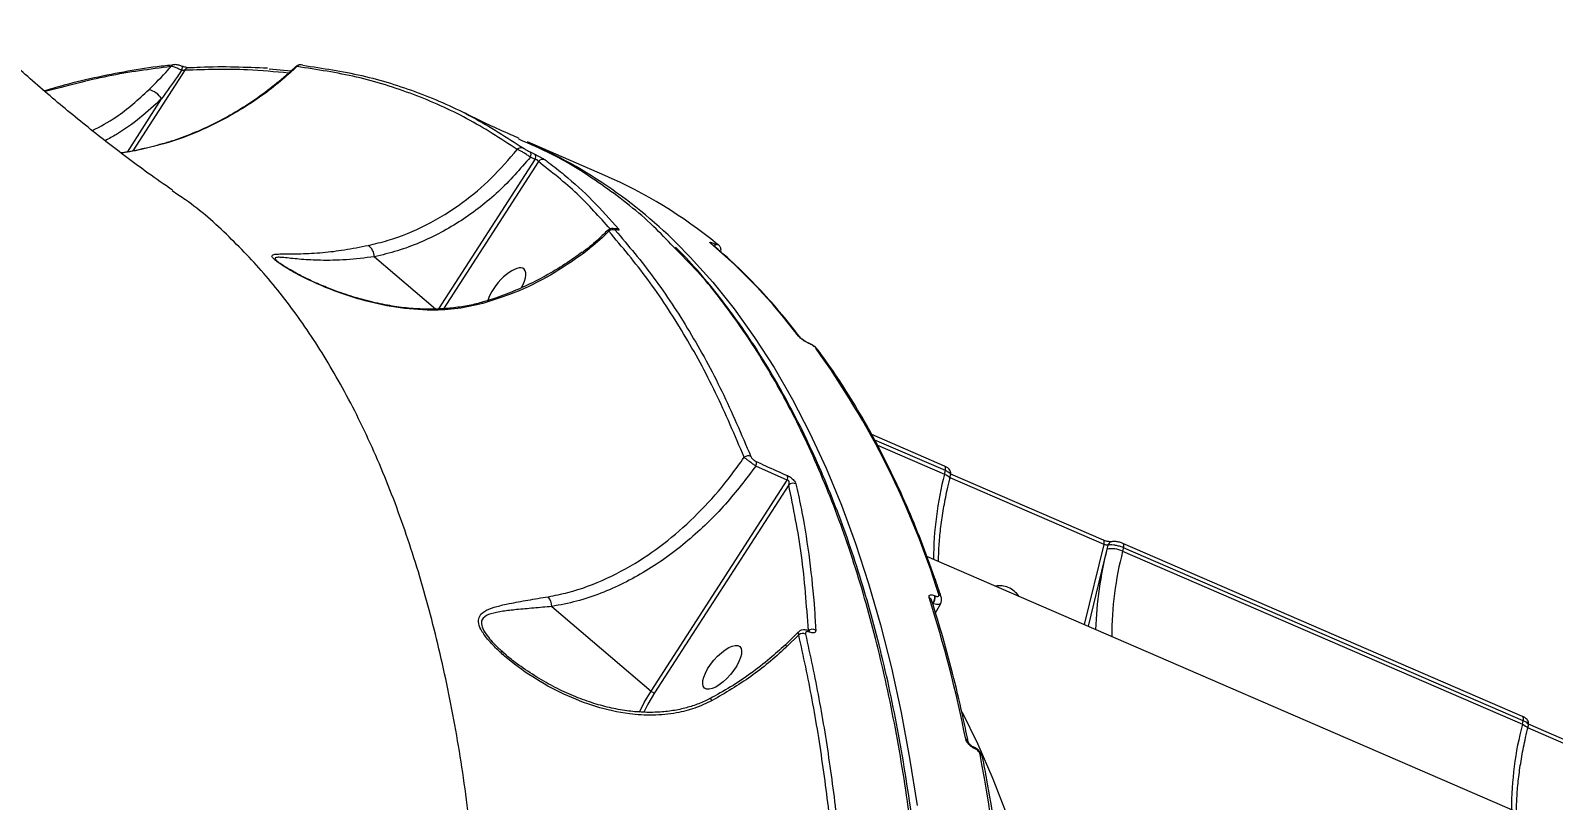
# Model space of a CAD drawing. Header units: millimetres. Extents: x -8092 to 6423, y -6886 to 5604.
# Drawn here: x 415.7 to 676.7, y -2188.3 to -2056.3 of the extents above; entities that cross this region are included whole.
import ezdxf

# ---------------------------------------------------------------- set-up
doc = ezdxf.new("R2010")
doc.units = ezdxf.units.MM
for name, color, linetype in [('DIKOM_ОБЪЕКТ', 7, 'Continuous'), ('DIKOM_РАЗМЕР_ЗОНА', 7, 'Continuous'), ('DIKOM_РАЗМЕР_ОБЪЕКТА', 7, 'Continuous')]:
    doc.layers.add(name, color=color, linetype=linetype)
doc.styles.add('style1', font='arial.ttf', dxfattribs={"width": 0.8})
doc.dimstyles.new('1-50', dxfattribs={"dimtxt": 300, "dimasz": 200, "dimexe": 100, "dimexo": 0, "dimgap": 100, "dimtad": 1, "dimtxsty": 'style1', "dimcen": 200, "dimclrd": 7, "dimclre": 7, "dimclrt": 7, "dimadec": 1, "dimazin": 2, "dimtfac": 1, "dimtmove": 0, "dimatfit": 2, "dimfxl": 0, "dimlwd": 25, "dimlwe": 18, "dimarcsym": 0})

# ---------------------------------------------------------------- blocks, each defined once
blk = doc.blocks.new('*D9')
at = {"layer": 'Defpoints', "color": 0, "transparency": 16777216}
for p in [(-8092.06, -86.27), (4664.84, -1471.84), (4664.84, -6785.92)]:
    blk.add_point(p, dxfattribs=at)
at = {"layer": 'DIKOM_РАЗМЕР_ЗОНА', "color": 7, "lineweight": 18, "transparency": 16777216}
for p, q in [((-8092.06, -86.27), (-8092.06, -6885.92)), ((4664.84, -1471.84), (4664.84, -6885.92))]:
    blk.add_line(p, q, dxfattribs=at)
at = {"layer": 'DIKOM_РАЗМЕР_ЗОНА', "color": 7, "lineweight": 25, "transparency": 16777216}
blk.add_line((-7892.06, -6785.92), (4464.84, -6785.92), dxfattribs=at)
at = {"layer": 'DIKOM_РАЗМЕР_ЗОНА', "color": 7, "transparency": 16777216}
for points in [[(-7892.06, -6752.58), (-7892.06, -6819.25), (-8092.06, -6785.92)], [(4464.84, -6752.58), (4464.84, -6819.25), (4664.84, -6785.92)]]:
    blk.add_solid(points, dxfattribs=at)
at = {"layer": 'DIKOM_РАЗМЕР_ЗОНА', "color": 7, "transparency": 16777216, "insert": (-2159.84, -6532.75), "char_height": 300, "attachment_point": 5, "style": 'style1'}
blk.add_mtext('12760', dxfattribs=at)
blk = doc.blocks.new('*D10')
at = {"layer": 'Defpoints', "color": 0, "transparency": 16777216}
for p in [(-65.22, 5603.5), (2870.75, -5504.88), (6323.39, -5504.88)]:
    blk.add_point(p, dxfattribs=at)
at = {"layer": 'DIKOM_РАЗМЕР_ЗОНА', "color": 7, "lineweight": 18, "transparency": 16777216}
for p, q in [((-65.22, 5603.5), (6423.39, 5603.5)), ((2870.75, -5504.88), (6423.39, -5504.88))]:
    blk.add_line(p, q, dxfattribs=at)
at = {"layer": 'DIKOM_РАЗМЕР_ЗОНА', "color": 7, "lineweight": 25, "transparency": 16777216}
blk.add_line((6323.39, 5403.5), (6323.39, -5304.88), dxfattribs=at)
at = {"layer": 'DIKOM_РАЗМЕР_ЗОНА', "color": 7, "transparency": 16777216}
for points in [[(6290.06, 5403.5), (6356.72, 5403.5), (6323.39, 5603.5)], [(6290.06, -5304.88), (6356.72, -5304.88), (6323.39, -5504.88)]]:
    blk.add_solid(points, dxfattribs=at)
at = {"layer": 'DIKOM_РАЗМЕР_ЗОНА', "color": 7, "transparency": 16777216, "insert": (6070.22, 308.83), "char_height": 300, "attachment_point": 5, "rotation": 90, "style": 'style1'}
blk.add_mtext('11100', dxfattribs=at)
blk = doc.blocks.new('*D11')
at = {"layer": 'Defpoints', "color": 0, "transparency": 16777216}
for p in [(-6092.06, -310.77), (2568.27, -2361.54), (2568.27, -4925.78)]:
    blk.add_point(p, dxfattribs=at)
at = {"layer": 'DIKOM_РАЗМЕР_ОБЪЕКТА', "color": 7, "lineweight": 18, "transparency": 16777216}
for p, q in [((-6092.06, -310.77), (-6092.06, -5025.78)), ((2568.27, -2361.54), (2568.27, -5025.78))]:
    blk.add_line(p, q, dxfattribs=at)
at = {"layer": 'DIKOM_РАЗМЕР_ОБЪЕКТА', "color": 7, "lineweight": 25, "transparency": 16777216}
blk.add_line((-5892.06, -4925.78), (2368.27, -4925.78), dxfattribs=at)
at = {"layer": 'DIKOM_РАЗМЕР_ОБЪЕКТА', "color": 7, "transparency": 16777216}
for points in [[(-5892.06, -4892.44), (-5892.06, -4959.11), (-6092.06, -4925.78)], [(2368.27, -4892.44), (2368.27, -4959.11), (2568.27, -4925.78)]]:
    blk.add_solid(points, dxfattribs=at)
at = {"layer": 'DIKOM_РАЗМЕР_ОБЪЕКТА', "color": 7, "transparency": 16777216, "insert": (-2605.9, -4672.61), "char_height": 300, "attachment_point": 5, "style": 'style1'}
blk.add_mtext('8660', dxfattribs=at)
blk = doc.blocks.new('*D12')
at = {"layer": 'Defpoints', "color": 0, "transparency": 16777216}
for p in [(529.59, 4103.5), (2292.6, -3779.74), (5226.02, -3779.74)]:
    blk.add_point(p, dxfattribs=at)
at = {"layer": 'DIKOM_РАЗМЕР_ОБЪЕКТА', "color": 7, "lineweight": 18, "transparency": 16777216}
for p, q in [((529.59, 4103.5), (5326.02, 4103.5)), ((2292.6, -3779.74), (5326.02, -3779.74))]:
    blk.add_line(p, q, dxfattribs=at)
at = {"layer": 'DIKOM_РАЗМЕР_ОБЪЕКТА', "color": 7, "lineweight": 25, "transparency": 16777216}
blk.add_line((5226.02, 3903.5), (5226.02, -3579.74), dxfattribs=at)
at = {"layer": 'DIKOM_РАЗМЕР_ОБЪЕКТА', "color": 7, "transparency": 16777216}
for points in [[(5192.69, 3903.5), (5259.35, 3903.5), (5226.02, 4103.5)], [(5192.69, -3579.74), (5259.35, -3579.74), (5226.02, -3779.74)]]:
    blk.add_solid(points, dxfattribs=at)
at = {"layer": 'DIKOM_РАЗМЕР_ОБЪЕКТА', "color": 7, "transparency": 16777216, "insert": (4972.85, 245.42), "char_height": 300, "attachment_point": 5, "rotation": 90, "style": 'style1'}
blk.add_mtext('7880', dxfattribs=at)

msp = doc.modelspace()

# ---------------------------------------------------------------- linework, layer by layer
at = {"layer": 'DIKOM_ОБЪЕКТ', "color": 7, "linetype": 'Continuous', "lineweight": 15}
for p, q in [((442.144, -2063.104), (433.218, -2076.95)), ((456.619, -2062.856), (460.406, -2063.192)), ((432.303, -2077.138), (438.181, -2068.019)), ((514.116, -2081.144), (500.862, -2075.404)), ((501.336, -2077.112), (502.143, -2077.504)), ((485.671, -2104.013), (502.179, -2078.41)), ((502.739, -2078.771), (486.478, -2103.993)), ((502.179, -2078.41), (501.37, -2078.016)), ((440.029, -2083.856), (439.958, -2083.81)), ((532.912, -2092.842), (532.939, -2092.854)), ((474.65, -2095.086), (485.118, -2104.027)), ((549.096, -2109.903), (549.011, -2109.866)), ((549.182, -2109.973), (549.097, -2109.936)), ((572.369, -2130.994), (559.874, -2125.583)), ((572.489, -2131.741), (560.394, -2126.503)), ((560.836, -2127.364), (572.341, -2132.347)), ((545.383, -2133.387), (540.015, -2130.965)), ((572.341, -2132.347), (572.489, -2131.741)), ((573.248, -2133.164), (573.401, -2132.538)), ((599.569, -2143.664), (573.41, -2132.336)), ((522.059, -2169.564), (545.383, -2133.387)), ((545.651, -2134.202), (522.655, -2169.87)), ((599.689, -2144.412), (573.293, -2132.98)), ((596.319, -2158.155), (599.689, -2144.412)), ((600.191, -2145.197), (596.946, -2158.427)), ((600.348, -2144.555), (600.191, -2145.197)), ((603.026, -2144.966), (602.877, -2145.572)), ((602.877, -2145.572), (671.377, -2175.238)), ((671.406, -2173.884), (602.905, -2144.219)), ((671.526, -2174.632), (603.026, -2144.966)), ((838.207, -2262.912), (569.314, -2146.46)), ((570.682, -2153.191), (570.727, -2153.21)), ((505.06, -2155.043), (522.059, -2169.564)), ((570.36, -2154.541), (570.314, -2154.521)), ((570.794, -2156.121), (571.744, -2154.526)), ((547.285, -2159.433), (545.044, -2161.689)), ((547.374, -2159.876), (545.318, -2161.923)), ((496.459, -2162.65), (497.297, -2163.372)), ((671.377, -2175.238), (671.526, -2174.632)), ((672.284, -2176.055), (672.438, -2175.429)), ((698.726, -2187.302), (672.329, -2175.871)), ((698.605, -2186.555), (672.447, -2175.226)), ((577.352, -2179.151), (577.286, -2179.122)), ((577.505, -2179.385), (577.439, -2179.357))]:
    msp.add_line(p, q, dxfattribs=at)
at = {"layer": 'DIKOM_ОБЪЕКТ', "color": 7, "linetype": 'Continuous', "lineweight": 15, "flags": 128}
for points in [[(516.157, -2090.448), (516.035, -2090.374), (516.006, -2090.362)], [(532.43, -2092.892), (532.387, -2092.858), (532.234, -2092.771)], [(533.588, -2093.019), (533.547, -2092.988), (533.401, -2092.906)], [(527.922, -2094.274), (528.782, -2095.166), (532.624, -2099.441), (536.299, -2104.021), (539.804, -2108.9), (543.135, -2114.077), (546.29, -2119.545), (549.266, -2125.3), (552.061, -2131.339), (554.672, -2137.655), (557.097, -2144.242), (559.334, -2151.097), (561.382, -2158.213), (563.238, -2165.583), (564.9, -2173.202), (566.368, -2181.063), (567.641, -2189.16)], [(493.244, -2103.096), (493.119, -2102.989), (493.012, -2102.962), (493.003, -2102.964)], [(572.341, -2132.347), (572.643, -2132.493), (572.894, -2132.647), (573.083, -2132.802), (573.205, -2132.952), (573.253, -2133.093), (573.248, -2133.163)], [(572.489, -2131.741), (572.523, -2131.57), (572.536, -2131.411), (572.529, -2131.27), (572.501, -2131.153), (572.454, -2131.063), (572.39, -2131.004), (572.369, -2130.994)], [(599.689, -2144.412), (599.722, -2144.24), (599.736, -2144.08), (599.728, -2143.939), (599.7, -2143.822), (599.653, -2143.732), (599.587, -2143.674), (599.569, -2143.664)], [(603.026, -2144.966), (603.059, -2144.794), (603.072, -2144.635), (603.065, -2144.495), (603.037, -2144.377), (602.99, -2144.288), (602.926, -2144.229), (602.9, -2144.217)], [(520.052, -2173.164), (520.883, -2171.531), (522.059, -2169.564)], [(522.655, -2169.87), (521.515, -2171.778), (520.801, -2173.167)], [(532.525, -2171.182), (532.351, -2170.98), (532.216, -2170.866), (532.127, -2170.849), (532.124, -2170.851)], [(575.35, -2173.162), (578.052, -2178.671), (580.634, -2184.58), (583.029, -2190.765), (585.237, -2197.221), (587.254, -2203.941), (589.08, -2210.918), (590.712, -2218.147), (592.148, -2225.621), (593.389, -2233.332), (594.431, -2241.274), (595.275, -2249.44), (595.92, -2257.82), (596.364, -2266.409), (596.609, -2275.197), (596.652, -2284.177), (596.495, -2293.34), (596.137, -2302.678), (595.58, -2312.182), (594.822, -2321.844), (593.866, -2331.653)], [(671.526, -2174.632), (671.559, -2174.46), (671.573, -2174.301), (671.565, -2174.161), (671.538, -2174.043), (671.491, -2173.954), (671.426, -2173.895), (671.406, -2173.884)], [(671.377, -2175.238), (671.68, -2175.384), (671.93, -2175.537), (672.12, -2175.692), (672.241, -2175.843), (672.29, -2175.984), (672.284, -2176.054)]]:
    msp.add_lwpolyline(points, dxfattribs=at)
at = {"layer": 'DIKOM_ОБЪЕКТ', "color": 7, "linetype": 'Continuous', "lineweight": 15}
for centre, radius, start, end in [((440.403, -2062.974), 0.816, 98.14418, 142.39268), ((439.012, -2062.06), 2.785, 337.08362, 352.13771), ((442.848, -2063.502), 0.809, 95.20492, 150.55077), ((462.024, -2063.014), 0.84, 64.60392, 140.97312), ((435.227, -2069.828), 3.464, 31.4704, 76.98228), ((499.805, -2077.336), 0.943, 65.81696, 136.30818), ((466.503, -2153.512), 85.331, 43.96444, 66.25591), ((500.657, -2077.59), 0.831, 329.1514, 35.1302), ((501.463, -2077.985), 0.833, 329.32482, 35.23108), ((503.505, -2079.366), 0.97, 66.31518, 142.13409), ((481.178, -2156.842), 82.554, 50.75776, 66.48482), ((515.517, -2091.435), 1, 66.24881, 133.64202), ((516.097, -2091.224), 0.953, 64.2862, 106.3118), ((472.028, -2095.24), 2.627, 3.3694, 53.22584), ((468.913, -2167.897), 98.253, 37.06664, 49.87329), ((532.402, -2093.226), 0.638, 345.42656, 36.93948), ((532.424, -2093.24), 0.643, 344.84803, 36.8379), ((510.252, -2094.62), 0.295, 29.81352, 79.59777), ((547.006, -2109.394), 0.781, 36.98654, 66.91125), ((548.926, -2110.058), 0.21, 35.59274, 67.08765), ((549.008, -2110.099), 0.215, 36.0875, 65.70068), ((429.655, -2197.305), 148.479, 17.35922, 35.64413), ((550.011, -2111.498), 0.781, 36.74459, 66.91171), ((538.704, -2130.357), 1.125, 66.74752, 127.8403), ((538.956, -2130.501), 1.157, 336.35947, 15.87994), ((629.483, -2147.088), 59.013, 165.53468, 179.87625), ((544.304, -2132.937), 1.169, 337.34851, 16.71528), ((546.395, -2135.029), 1.112, 63.97448, 131.97671), ((663.433, -2161.205), 65.236, 165.79556, 178.04912), ((600.934, -2149.693), 4.556, 64.75121, 99.38319), ((601.153, -2144.736), 0.824, 107.26088, 167.35635), ((660.015, -2160.312), 59.009, 165.53414, 179.87655), ((501.865, -2155.286), 3.204, 4.35291, 36.87324), ((568.957, -2153.431), 1.741, 321.21348, 7.92476), ((569.003, -2153.45), 1.741, 321.21169, 7.92128), ((571.1, -2153.681), 0.729, 19.13013, 68.1386), ((581.87, -2154.927), 3.449, 65.95509, 102.86528), ((581.352, -2155.987), 4.628, 35.38086, 65.44554), ((351.015, -2222.976), 229.472, 11.34942, 17.62284), ((569.45, -2154.177), 0.725, 18.94935, 68.28975), ((548.05, -2160.889), 1.217, 66.86086, 123.71474), ((549.732, -2160.107), 1.152, 61.39936, 127.96423), ((548.912, -2159.514), 0.338, 12.57918, 64.36126), ((544.388, -2162.708), 1.217, 40.15814, 58.2522), ((733.349, -1864.342), 459.207, 221.07288, 238.20622), ((522.916, -2168.629), 1.268, 227.47982, 258.14179), ((728.514, -2189.978), 59.007, 165.53377, 179.87646), ((575.756, -2178.466), 0.692, 12.82637, 69.42802), ((577.145, -2179.381), 0.295, 4.73137, 61.58964), ((577.21, -2179.41), 0.296, 4.81219, 60.57828), ((237.035, -2244.314), 347.341, 359.67703, 10.6049), ((578.199, -2181.041), 0.695, 13.46277, 69.35911)]:
    msp.add_arc(centre, radius, start, end, dxfattribs=at)
for start_param, end_param in [(0.1419857, 2.4055026), (5.1188059, 6.425171)]:
    msp.add_ellipse((497.277, -2100.747), major_axis=(3.012, 3.564), ratio=0.4016192, start_param=start_param, end_param=end_param, dxfattribs=at)
msp.add_ellipse((534.247, -2165.477), major_axis=(3.012, 3.564), ratio=0.4016192, dxfattribs=at)
for points, knots in [([(440.05, -2083.676), (438.642, -2082.702), (434.795, -2080.039), (428.651, -2075.384), (421.636, -2069.751), (415.026, -2064.096), (410.812, -2060.183), (408.827, -2058.341)], [0, 0, 0, 0, 0.13048399, 0.35674507, 0.58078689, 0.80255431, 1, 1, 1, 1]), ([(440.294, -2062.204), (439.328, -2062.3), (436.49, -2062.582), (431.688, -2063.366), (425.896, -2064.56), (421.363, -2065.663), (418.742, -2066.459), (418.102, -2066.654)], [0, 0, 0, 0, 0.1346105, 0.3952321, 0.6558806, 0.9159746, 1, 1, 1, 1]), ([(439.756, -2062.476), (436.19, -2062.938), (429.165, -2063.849), (421.842, -2065.807), (418.238, -2066.77)], [0, 0, 0, 0, 0.5076764, 1, 1, 1, 1]), ([(461.371, -2062.485), (460.564, -2063.219), (457.779, -2065.75), (452.508, -2069.577), (445.61, -2073.271), (438.479, -2075.966), (433.729, -2076.856), (431.33, -2077.306)], [0, 0, 0, 0, 0.0949219, 0.3276202, 0.5657312, 0.7805999, 1, 1, 1, 1]), ([(436.007, -2066.453), (437.115, -2065.342), (438.394, -2064.06), (439.596, -2062.662), (439.756, -2062.476)], [0, 0, 0, 0, 0.8666326, 1, 1, 1, 1]), ([(461.201, -2062.439), (461.02, -2062.619), (459.867, -2063.769), (457.553, -2065.684), (454.272, -2068.152), (450.819, -2070.354), (447.245, -2072.303), (443.577, -2073.954), (440.435, -2075.148), (438.506, -2075.676), (437.837, -2075.859)], [0, 0, 0, 0, 0.0278067, 0.1774078, 0.3270359, 0.4766605, 0.6263037, 0.7752968, 0.9221911, 1, 1, 1, 1]), ([(441.578, -2063.145), (441.347, -2063.483), (440.227, -2065.122), (439.087, -2066.737), (438.181, -2068.019)], [0, 0, 0, 0, 0.2060785, 1, 1, 1, 1]), ([(441.578, -2063.145), (441.374, -2063.035), (440.968, -2062.814), (440.387, -2062.585), (439.983, -2062.481), (439.813, -2062.477), (439.756, -2062.476)], [0, 0, 0, 0, 0.2864987, 0.5730632, 0.8569361, 1, 1, 1, 1]), ([(441.944, -2062.509), (441.831, -2062.464), (441.528, -2062.346), (440.981, -2062.203), (440.58, -2062.124), (440.336, -2062.167), (440.302, -2062.172)], [0, 0, 0, 0, 0.2012107, 0.5382926, 0.9352232, 1, 1, 1, 1]), ([(442.144, -2063.104), (442.134, -2063.106), (442.087, -2063.114), (441.968, -2063.128), (441.779, -2063.141), (441.646, -2063.143), (441.578, -2063.145)], [0, 0, 0, 0, 0.0804092, 0.3667953, 0.6762854, 1, 1, 1, 1]), ([(442.79, -2062.695), (442.787, -2062.695), (442.78, -2062.696), (442.698, -2062.69), (442.544, -2062.667), (442.29, -2062.61), (442.01, -2062.529), (441.835, -2062.462), (441.773, -2062.438)], [0, 0, 0, 0, 0.0971832, 0.2200794, 0.3791937, 0.6006114, 0.8591841, 1, 1, 1, 1]), ([(459.926, -2063.604), (457.607, -2063.381), (451.924, -2062.833), (445.781, -2063.003), (442.144, -2063.104)], [0, 0, 0, 0, 0.4080418, 1, 1, 1, 1]), ([(456.324, -2062.775), (454.468, -2062.694), (450.691, -2062.529), (446.156, -2062.538), (443.447, -2062.684), (442.779, -2062.719)], [0, 0, 0, 0, 0.4210753, 0.8571156, 1, 1, 1, 1]), ([(461.371, -2062.485), (461.292, -2062.454), (461.205, -2062.42), (461.218, -2062.455), (461.219, -2062.458)], [0, 0, 0, 0, 0.9143632, 1, 1, 1, 1]), ([(462.112, -2062.183), (462.073, -2062.177), (461.963, -2062.159), (461.736, -2062.178), (461.453, -2062.26), (461.295, -2062.391), (461.217, -2062.456)], [0, 0, 0, 0, 0.1483066, 0.4118062, 0.7102525, 1, 1, 1, 1]), ([(499.123, -2076.684), (496.284, -2074.845), (490.606, -2071.167), (481.383, -2067.102), (471.696, -2064.031), (464.813, -2063.001), (461.371, -2062.485)], [0, 0, 0, 0, 0.2484751, 0.4969504, 0.7484751, 1, 1, 1, 1]), ([(462.384, -2062.255), (465.789, -2062.764), (472.599, -2063.782), (482.271, -2066.822), (491.555, -2070.887), (497.312, -2074.613), (500.191, -2076.475)], [0, 0, 0, 0, 0.2484769, 0.4969538, 0.7484769, 1, 1, 1, 1]), ([(426.319, -2073.455), (427.683, -2072.726), (431.157, -2070.868), (434.175, -2068.121), (436.007, -2066.453)], [0, 0, 0, 0, 0.3927701, 1, 1, 1, 1]), ([(438.181, -2068.019), (436.961, -2069.131), (434.507, -2071.367), (431.22, -2073.719), (429.139, -2074.839), (428.48, -2075.193)], [0, 0, 0, 0, 0.40336871, 0.81111326, 1, 1, 1, 1]), ([(499.437, -2074.782), (498.965, -2074.576), (495.959, -2073.261), (492.703, -2071.783), (489.965, -2070.368), (489.704, -2070.233)], [0, 0, 0, 0, 0.1439553, 0.9183851, 1, 1, 1, 1]), ([(525.894, -2093.387), (524.766, -2092.195), (521.075, -2088.29), (514.147, -2082.969), (506.444, -2077.954), (501.3, -2075.759), (499.368, -2074.936)], [0, 0, 0, 0, 0.1445566, 0.4732729, 0.8022558, 1, 1, 1, 1]), ([(437.837, -2075.859), (437.248, -2076.032), (435.408, -2076.575), (433.209, -2077.038), (431.605, -2077.231), (431.274, -2077.27)], [0, 0, 0, 0, 0.27209501, 0.85002737, 1, 1, 1, 1]), ([(473.6, -2093.136), (474.729, -2092.866), (478.119, -2092.054), (483.645, -2089.777), (489.567, -2086.108), (494.807, -2081.722), (497.676, -2078.373), (499.123, -2076.684)], [0, 0, 0, 0, 0.1165787, 0.3502646, 0.5897053, 0.7930871, 1, 1, 1, 1]), ([(501.37, -2078.016), (501.198, -2077.893), (500.853, -2077.646), (500.274, -2077.276), (499.736, -2076.965), (499.349, -2076.771), (499.182, -2076.707), (499.123, -2076.684)], [0, 0, 0, 0, 0.2223467, 0.444859, 0.6638318, 0.8806305, 1, 1, 1, 1]), ([(500.191, -2076.475), (500.223, -2076.497), (500.297, -2076.547), (500.487, -2076.661), (500.751, -2076.81), (501.054, -2076.972), (501.242, -2077.065), (501.336, -2077.112)], [0, 0, 0, 0, 0.14878609, 0.34870659, 0.55734733, 0.7790756, 1, 1, 1, 1]), ([(502.143, -2077.504), (502.279, -2077.572), (502.553, -2077.706), (502.996, -2077.941), (503.394, -2078.162), (503.711, -2078.351), (503.835, -2078.437), (503.894, -2078.478)], [0, 0, 0, 0, 0.2063788, 0.413371, 0.6142056, 0.8134678, 1, 1, 1, 1]), ([(501.37, -2078.016), (499.599, -2080.05), (496.92, -2083.128), (492.827, -2086.559), (489.544, -2088.917), (486.075, -2090.975), (482.41, -2092.722), (478.6, -2094.146), (475.967, -2094.773), (474.65, -2095.086)], [0, 0, 0, 0, 0.2404007, 0.3636808, 0.486955, 0.6133616, 0.7397626, 0.8698836, 1, 1, 1, 1]), ([(502.739, -2078.771), (502.734, -2078.737), (502.722, -2078.671), (502.65, -2078.576), (502.568, -2078.515), (502.487, -2078.472), (502.419, -2078.446), (502.306, -2078.417), (502.235, -2078.413), (502.179, -2078.41)], [0, 0, 0, 0, 0.2066566, 0.4049634, 0.5396213, 0.590532, 0.7294367, 0.7856406, 1, 1, 1, 1]), ([(515.025, -2090.313), (513.197, -2088.25), (509.441, -2084.013), (505.013, -2080.549), (502.739, -2078.771)], [0, 0, 0, 0, 0.4866445, 1, 1, 1, 1]), ([(503.894, -2078.478), (504.118, -2078.644), (505.235, -2079.471), (508.04, -2081.698), (512.129, -2085.377), (515.049, -2088.701), (516.51, -2090.365)], [0, 0, 0, 0, 0.0480621, 0.2403233, 0.6198802, 1, 1, 1, 1]), ([(493.147, -2253.066), (493.29, -2247.87), (493.575, -2237.478), (493.32, -2222.431), (492.556, -2207.822), (491.187, -2193.237), (489.159, -2178.825), (486.408, -2164.718), (482.978, -2151.302), (478.851, -2138.662), (474.026, -2126.867), (468.668, -2116.294), (462.83, -2106.931), (456.588, -2098.704), (449.732, -2091.483), (444.201, -2086.529), (440.779, -2084.337), (440.029, -2083.856)], [0, 0, 0, 0, 0.0645613, 0.1291225, 0.1943264, 0.2595306, 0.331612, 0.4037489, 0.4758298, 0.5500354, 0.6243024, 0.6985065, 0.7683205, 0.8381868, 0.9079997, 0.9798271, 1, 1, 1, 1]), ([(514.647, -2090.513), (514.139, -2091.015), (512.86, -2092.279), (511.391, -2093.531), (510.407, -2094.247), (510.299, -2094.326)], [0, 0, 0, 0, 0.3700309, 0.9304198, 1, 1, 1, 1]), ([(514.827, -2090.711), (513.791, -2091.694), (512.404, -2093.01), (510.891, -2094.178), (510.508, -2094.474)], [0, 0, 0, 0, 0.7468148, 1, 1, 1, 1]), ([(516.003, -2090.368), (515.87, -2090.319), (515.656, -2090.24), (515.285, -2090.227), (514.965, -2090.318), (514.745, -2090.431), (514.671, -2090.533), (514.667, -2090.538)], [0, 0, 0, 0, 0.3452571, 0.5559424, 0.7610155, 0.9882332, 1, 1, 1, 1]), ([(514.827, -2090.711), (514.756, -2090.645), (514.654, -2090.55), (514.679, -2090.552), (514.686, -2090.553)], [0, 0, 0, 0, 0.6923488, 1, 1, 1, 1]), ([(538.014, -2129.469), (536.424, -2125.722), (533.246, -2118.229), (527.701, -2108.121), (521.637, -2098.795), (517.097, -2093.406), (514.827, -2090.711)], [0, 0, 0, 0, 0.2486165, 0.4972314, 0.7486159, 1, 1, 1, 1]), ([(516.157, -2090.448), (516.112, -2090.432), (515.999, -2090.393), (515.888, -2090.379), (515.842, -2090.415), (515.894, -2090.485), (515.92, -2090.52)], [0, 0, 0, 0, 0.1835647, 0.4626324, 0.7309531, 1, 1, 1, 1]), ([(515.92, -2090.52), (518.17, -2093.187), (522.668, -2098.521), (528.73, -2107.806), (534.316, -2117.948), (537.537, -2125.532), (539.148, -2129.323)], [0, 0, 0, 0, 0.2486157, 0.4972319, 0.7486167, 1, 1, 1, 1]), ([(516.098, -2090.392), (516.099, -2090.393), (516.106, -2090.393), (516.078, -2090.388), (516.026, -2090.369), (516, -2090.359)], [0, 0, 0, 0, 0.0482112, 0.5059245, 1, 1, 1, 1]), ([(516.51, -2090.365), (516.542, -2090.412), (516.605, -2090.507), (516.513, -2090.546), (516.34, -2090.513), (516.198, -2090.462), (516.157, -2090.448)], [0, 0, 0, 0, 0.29272377, 0.58494662, 0.8819718, 1, 1, 1, 1]), ([(493.244, -2103.096), (491.816, -2103.428), (488.958, -2104.092), (483.899, -2104.343), (478.281, -2103.879), (472.861, -2102.673), (468.217, -2101.147), (464.33, -2099.543), (461.158, -2097.948), (458.877, -2096.596), (457.537, -2095.642), (456.962, -2094.994), (457.209, -2094.708), (457.941, -2094.608), (459.429, -2094.596), (461.942, -2094.596), (465.572, -2094.414), (469.439, -2093.944), (472.214, -2093.405), (473.6, -2093.136)], [0, 0, 0, 0, 0.063831, 0.1277697, 0.2158817, 0.3041206, 0.3656052, 0.4271886, 0.488252, 0.5268742, 0.5576013, 0.588566, 0.6243077, 0.6585513, 0.6928976, 0.7748889, 0.8569903, 0.928528, 1, 1, 1, 1]), ([(563.043, -2321.813), (563.616, -2317.826), (565.16, -2307.085), (567.086, -2289.959), (568.635, -2270.626), (569.458, -2251.696), (569.534, -2233.248), (568.842, -2215.361), (567.396, -2198.428), (565.22, -2182.485), (562.351, -2167.545), (558.744, -2153.364), (554.379, -2140.026), (549.25, -2127.603), (543.48, -2116.35), (537.069, -2106.347), (531.236, -2098.681), (527.289, -2094.77), (525.894, -2093.387)], [0, 0, 0, 0, 0.0385426, 0.1038339, 0.1691753, 0.2344666, 0.301654, 0.3688962, 0.4360839, 0.5013751, 0.5667165, 0.6320076, 0.699195, 0.7664376, 0.8336251, 0.8989155, 0.964256, 1, 1, 1, 1]), ([(532.234, -2092.771), (532.191, -2092.731), (532.098, -2092.644), (532.115, -2092.589), (532.265, -2092.603), (532.532, -2092.684), (532.785, -2092.79), (532.912, -2092.842)], [0, 0, 0, 0, 0.1890416, 0.4045297, 0.6068498, 0.8033629, 1, 1, 1, 1]), ([(532.434, -2092.894), (532.431, -2092.892), (532.424, -2092.886), (532.427, -2092.889), (532.429, -2092.891)], [0, 0, 0, 0, 0.4937168, 1, 1, 1, 1]), ([(547.626, -2108.92), (547.021, -2108.139), (545.268, -2105.878), (542.252, -2102.342), (538.529, -2098.408), (535.239, -2095.287), (533.168, -2093.521), (532.43, -2092.891)], [0, 0, 0, 0, 0.12931639, 0.37443215, 0.61944977, 0.86433207, 1, 1, 1, 1]), ([(532.939, -2092.854), (533.025, -2092.89), (533.197, -2092.961), (533.379, -2093.017), (533.482, -2093.027), (533.495, -2092.991), (533.431, -2092.933), (533.401, -2092.906)], [0, 0, 0, 0, 0.1951652, 0.3901071, 0.5932891, 0.8111174, 1, 1, 1, 1]), ([(533.969, -2094.22), (533.987, -2094.179), (534.051, -2094.04), (534.046, -2093.786), (533.98, -2093.516), (533.866, -2093.304), (533.73, -2093.145), (533.645, -2093.061), (533.592, -2093.023), (533.587, -2093.02)], [0, 0, 0, 0, 0.0915589, 0.3137289, 0.5006659, 0.6678484, 0.8211153, 0.9852548, 1, 1, 1, 1]), ([(474.65, -2095.086), (473.012, -2095.28), (469.694, -2095.674), (465.568, -2095.735), (462.065, -2095.555), (459.803, -2095.301), (458.451, -2095.173), (457.759, -2095.168), (457.526, -2095.35), (457.789, -2095.683), (458.021, -2095.88), (458.05, -2095.906)], [0, 0, 0, 0, 0.1964915, 0.3980451, 0.5646562, 0.7339289, 0.8023632, 0.8719057, 0.9431885, 0.9927502, 1, 1, 1, 1]), ([(458.05, -2095.906), (458.069, -2095.923), (458.097, -2095.949), (458.145, -2095.983), (458.161, -2095.994)], [0, 0, 0, 0, 0.66728115, 1, 1, 1, 1]), ([(461.061, -2097.801), (460.985, -2097.762), (460.497, -2097.506), (459.722, -2097.046), (458.865, -2096.506), (458.349, -2096.141), (458.2, -2096.016), (458.166, -2095.987)], [0, 0, 0, 0, 0.0606371, 0.3919942, 0.6801182, 0.9264843, 1, 1, 1, 1]), ([(510.273, -2094.284), (509.293, -2094.991), (507.239, -2096.473), (503.927, -2098.428), (500.402, -2100.215), (496.761, -2101.697), (494.276, -2102.58), (493.005, -2102.901), (492.989, -2102.905)], [0, 0, 0, 0, 0.1847168, 0.3869364, 0.5900815, 0.7937397, 0.9973532, 1, 1, 1, 1]), ([(510.508, -2094.474), (508.642, -2095.772), (504.873, -2098.395), (499.023, -2101.243), (495.052, -2102.516), (493.244, -2103.096)], [0, 0, 0, 0, 0.3481794, 0.7031394, 1, 1, 1, 1]), ([(563.464, -2322.3), (563.678, -2320.894), (564.409, -2316.093), (565.474, -2308.007), (566.662, -2298.064), (567.66, -2288.278), (568.479, -2278.661), (569.117, -2269.213), (569.575, -2259.931), (569.854, -2250.81), (569.955, -2241.849), (569.876, -2233.044), (569.618, -2224.394), (569.181, -2215.895), (568.564, -2207.545), (567.767, -2199.353), (566.793, -2191.342), (565.645, -2183.549), (564.325, -2175.994), (562.835, -2168.681), (561.174, -2161.606), (559.342, -2154.767), (557.34, -2148.161), (555.166, -2141.785), (552.819, -2135.64), (550.3, -2129.723), (547.606, -2124.033), (544.739, -2118.572), (541.705, -2113.353), (538.515, -2108.399), (535.182, -2103.725), (531.702, -2099.355), (528.717, -2095.915), (526.837, -2094.036), (526.217, -2093.417)], [0, 0, 0, 0, 0.0135239, 0.046165, 0.0788173, 0.1113219, 0.1436775, 0.1759207, 0.2080883, 0.2402171, 0.2723434, 0.3044968, 0.3367088, 0.3690165, 0.4014561, 0.4340636, 0.4667429, 0.4993216, 0.5317392, 0.5640324, 0.596238, 0.6283918, 0.6605292, 0.6926849, 0.7248836, 0.7571618, 0.7895542, 0.8220959, 0.8547588, 0.8873718, 0.9197906, 0.9520583, 0.9842099, 1, 1, 1, 1]), ([(492.985, -2102.907), (492.598, -2103.02), (491.403, -2103.367), (489.24, -2103.74), (486.492, -2104.035), (483.549, -2104.103), (480.456, -2103.937), (477.23, -2103.496), (473.885, -2102.799), (470.465, -2101.835), (467.337, -2100.725), (464.682, -2099.609), (462.66, -2098.661), (461.546, -2098.062), (461.061, -2097.801)], [0, 0, 0, 0, 0.0372043, 0.1150233, 0.1977022, 0.2853664, 0.3774848, 0.4736727, 0.5755235, 0.6827767, 0.7926652, 0.875387, 0.9458066, 1, 1, 1, 1]), ([(549.097, -2109.936), (549.038, -2109.909), (548.834, -2109.818), (548.459, -2109.611), (548.009, -2109.316), (547.581, -2108.98), (547.407, -2108.783), (547.312, -2108.676)], [0, 0, 0, 0, 0.0796315, 0.2757379, 0.4707291, 0.7105375, 1, 1, 1, 1]), ([(548.581, -2109.645), (548.526, -2109.613), (548.361, -2109.519), (548.094, -2109.336), (547.829, -2109.129), (547.665, -2108.969), (547.639, -2108.936), (547.63, -2108.924)], [0, 0, 0, 0, 0.1083674, 0.325736, 0.5863341, 0.849909, 1, 1, 1, 1]), ([(549.008, -2109.863), (548.982, -2109.852), (548.887, -2109.813), (548.733, -2109.735), (548.618, -2109.667), (548.581, -2109.645)], [0, 0, 0, 0, 0.20595677, 0.74807566, 1, 1, 1, 1]), ([(550.63, -2111.04), (550.598, -2110.993), (550.459, -2110.785), (550.145, -2110.525), (549.679, -2110.202), (549.309, -2109.99), (549.115, -2109.918), (549.059, -2109.897)], [0, 0, 0, 0, 0.0992204, 0.4363733, 0.684875, 0.9082609, 1, 1, 1, 1]), ([(550.317, -2110.779), (550.254, -2110.706), (550.143, -2110.577), (549.868, -2110.362), (549.586, -2110.178), (549.35, -2110.048), (549.221, -2109.99), (549.182, -2109.973)], [0, 0, 0, 0, 0.30259028, 0.53469016, 0.72542644, 0.91709571, 1, 1, 1, 1]), ([(571.788, -2153.439), (571.409, -2152.307), (570.311, -2149.025), (568.363, -2143.773), (565.891, -2137.767), (563.251, -2132.01), (560.447, -2126.506), (557.482, -2121.257), (554.411, -2116.358), (552.094, -2113.008), (550.834, -2111.297), (550.637, -2111.03)], [0, 0, 0, 0, 0.0688328, 0.1996418, 0.3304425, 0.4612276, 0.5919882, 0.7227191, 0.8534118, 0.9771209, 1, 1, 1, 1]), ([(504.428, -2153.364), (505.561, -2153.14), (508.989, -2152.462), (514.544, -2150.379), (520.705, -2146.949), (526.304, -2142.736), (531.325, -2137.951), (535.19, -2133.443), (537.29, -2130.488), (538.014, -2129.469)], [0, 0, 0, 0, 0.08562532, 0.25905374, 0.43261365, 0.5932998, 0.75454078, 0.91535068, 1, 1, 1, 1]), ([(540.015, -2130.965), (539.851, -2130.852), (539.523, -2130.627), (538.999, -2130.245), (538.522, -2129.883), (538.198, -2129.625), (538.059, -2129.507), (538.014, -2129.469)], [0, 0, 0, 0, 0.222134, 0.4444151, 0.6651029, 0.8922416, 1, 1, 1, 1]), ([(539.148, -2129.323), (539.152, -2129.333), (539.18, -2129.4), (539.257, -2129.531), (539.416, -2129.722), (539.613, -2129.903), (539.841, -2130.069), (539.992, -2130.146), (540.068, -2130.185)], [0, 0, 0, 0, 0.0354865, 0.2574138, 0.4482697, 0.6282151, 0.8144161, 1, 1, 1, 1]), ([(540.015, -2130.965), (538.319, -2133.196), (534.78, -2137.852), (529.538, -2142.883), (524.875, -2146.546), (521.191, -2148.995), (517.381, -2151.099), (513.422, -2152.842), (509.313, -2154.229), (506.477, -2154.772), (505.06, -2155.043)], [0, 0, 0, 0, 0.18478371, 0.38569083, 0.48823312, 0.59077018, 0.69155336, 0.79232471, 0.89617209, 1, 1, 1, 1]), ([(540.068, -2130.185), (540.601, -2130.431), (542.381, -2131.252), (544.17, -2132.045), (545.423, -2132.6)], [0, 0, 0, 0, 0.2996406, 1, 1, 1, 1]), ([(573.4, -2132.541), (573.4, -2132.54), (573.458, -2132.409), (573.437, -2132.132), (573.335, -2131.785), (573.143, -2131.501), (572.854, -2131.244), (572.589, -2131.085), (572.391, -2131.005), (572.366, -2130.995)], [0, 0, 0, 0, 0.0015865, 0.2008813, 0.3621824, 0.5189536, 0.6988275, 0.9624065, 1, 1, 1, 1]), ([(573.382, -2132.533), (573.391, -2132.519), (573.443, -2132.445), (573.318, -2132.255), (573.015, -2131.993), (572.664, -2131.825), (572.489, -2131.741)], [0, 0, 0, 0, 0.0719629, 0.3813334, 0.6906358, 1, 1, 1, 1]), ([(545.651, -2134.202), (545.668, -2134.148), (545.707, -2134.021), (545.732, -2133.829), (545.715, -2133.658), (545.675, -2133.551), (545.634, -2133.488), (545.585, -2133.44), (545.523, -2133.404), (545.453, -2133.385), (545.407, -2133.386), (545.383, -2133.387)], [0, 0, 0, 0, 0.1852723, 0.4304905, 0.6101797, 0.6934347, 0.7464737, 0.8083233, 0.8667831, 0.9298738, 1, 1, 1, 1]), ([(545.423, -2132.6), (545.538, -2132.656), (545.769, -2132.768), (546.116, -2133.012), (546.419, -2133.282), (546.667, -2133.571), (546.822, -2133.828), (546.865, -2133.971), (546.883, -2134.029)], [0, 0, 0, 0, 0.1643287, 0.3291659, 0.4897775, 0.6616042, 0.8614024, 1, 1, 1, 1]), ([(549.023, -2159.199), (548.71, -2154.826), (548.084, -2146.065), (546.463, -2138.161), (545.651, -2134.202)], [0, 0, 0, 0, 0.4991778, 1, 1, 1, 1]), ([(546.883, -2134.029), (546.957, -2134.352), (547.325, -2135.963), (548.202, -2140.228), (549.279, -2147.032), (549.974, -2153.839), (550.215, -2157.937), (550.283, -2159.095)], [0, 0, 0, 0, 0.0413742, 0.2068721, 0.5381497, 0.8694302, 1, 1, 1, 1]), ([(571.341, -2147.338), (571.34, -2147.248), (571.332, -2146.274), (571.427, -2144.298), (571.7, -2141.361), (572.155, -2138.284), (572.685, -2135.536), (573.094, -2133.809), (573.248, -2133.164)], [0, 0, 0, 0, 0.0214372, 0.233391, 0.4458929, 0.6589795, 0.8725592, 1, 1, 1, 1]), ([(562.628, -2322.975), (560.676, -2322.115), (555.008, -2319.62), (545.723, -2315.268), (534.819, -2309.828), (524.056, -2304.1), (513.436, -2298.092), (502.967, -2291.807), (492.653, -2285.248), (482.501, -2278.419), (472.515, -2271.323), (462.702, -2263.965), (453.067, -2256.348), (443.614, -2248.476), (434.349, -2240.355), (425.277, -2231.987), (416.404, -2223.379), (407.733, -2214.533), (399.27, -2205.456), (391.019, -2196.153), (382.984, -2186.627), (375.171, -2176.885), (367.582, -2166.933), (360.225, -2156.772), (354.244, -2148.093), (350.749, -2142.778), (349.561, -2140.972)], [0, 0, 0, 0, 0.0228178, 0.0662208, 0.1096241, 0.1530275, 0.196431, 0.2398342, 0.2832376, 0.3266401, 0.370043, 0.4134455, 0.4568478, 0.5002498, 0.5436518, 0.5870531, 0.6304543, 0.6738552, 0.7172559, 0.7606562, 0.8040563, 0.847456, 0.8908554, 0.9342544, 0.9776537, 1, 1, 1, 1]), ([(600.925, -2143.944), (600.926, -2143.944), (600.936, -2143.941), (600.898, -2143.95), (600.812, -2143.951), (600.634, -2143.944), (600.374, -2143.908), (600.05, -2143.835), (599.758, -2143.744), (599.621, -2143.684), (599.575, -2143.664)], [0, 0, 0, 0, 0.0058384, 0.0949951, 0.2005397, 0.3369647, 0.5006463, 0.6918318, 0.897746, 1, 1, 1, 1]), ([(600.348, -2144.555), (600.316, -2144.557), (600.252, -2144.561), (600.106, -2144.54), (599.946, -2144.503), (599.8, -2144.457), (599.721, -2144.425), (599.689, -2144.412)], [0, 0, 0, 0, 0.2154858, 0.4306756, 0.6453549, 0.8596343, 1, 1, 1, 1]), ([(603.026, -2144.966), (602.899, -2144.915), (602.581, -2144.786), (601.994, -2144.621), (601.342, -2144.508), (600.75, -2144.476), (600.482, -2144.529), (600.348, -2144.555)], [0, 0, 0, 0, 0.1407185, 0.3554417, 0.5702757, 0.7851565, 1, 1, 1, 1]), ([(602.031, -2143.965), (601.946, -2143.946), (601.635, -2143.878), (601.266, -2143.85), (600.994, -2143.949), (600.916, -2143.977)], [0, 0, 0, 0, 0.2136628, 0.7745703, 1, 1, 1, 1]), ([(602.899, -2144.222), (602.736, -2144.154), (602.458, -2144.039), (602.156, -2143.986), (602.031, -2143.965)], [0, 0, 0, 0, 0.5855158, 1, 1, 1, 1]), ([(532.525, -2171.182), (531.548, -2171.643), (529.595, -2172.566), (526.152, -2173.421), (522.369, -2173.769), (517.702, -2173.486), (512.535, -2172.329), (506.975, -2170.146), (501.684, -2167.229), (497.851, -2164.396), (495.369, -2162.124), (493.936, -2160.575), (492.843, -2159.03), (492.371, -2157.637), (492.645, -2156.47), (493.791, -2155.634), (495.588, -2155.009), (497.974, -2154.482), (500.883, -2153.951), (503.246, -2153.56), (504.428, -2153.364)], [0, 0, 0, 0, 0.0478396, 0.0957333, 0.1551286, 0.2146201, 0.3020679, 0.3896665, 0.4817505, 0.5736883, 0.6070723, 0.6403863, 0.6772311, 0.7075563, 0.7379234, 0.7828322, 0.829122, 0.8755391, 0.9377618, 1, 1, 1, 1]), ([(569.718, -2153.504), (569.701, -2153.414), (569.667, -2153.234), (569.798, -2153.072), (570.05, -2153.017), (570.365, -2153.066), (570.592, -2153.155), (570.682, -2153.191)], [0, 0, 0, 0, 0.2150513, 0.4299912, 0.6447242, 0.859232, 1, 1, 1, 1]), ([(570.727, -2153.21), (570.788, -2153.234), (570.94, -2153.294), (571.151, -2153.327), (571.319, -2153.29), (571.407, -2153.183), (571.383, -2153.064), (571.372, -2153.004)], [0, 0, 0, 0, 0.1422488, 0.3570662, 0.5715177, 0.78566, 1, 1, 1, 1]), ([(571.666, -2154.504), (571.676, -2154.493), (571.787, -2154.372), (571.855, -2154.066), (571.87, -2153.711), (571.803, -2153.519), (571.777, -2153.445)], [0, 0, 0, 0, 0.03966338, 0.43688531, 0.78207177, 1, 1, 1, 1]), ([(505.06, -2155.043), (504.006, -2155.136), (501.889, -2155.324), (499.092, -2155.567), (496.612, -2155.844), (494.603, -2156.221), (493.303, -2156.824), (492.887, -2157.747), (493.171, -2158.908), (494.263, -2160.492), (495.459, -2161.799), (496.319, -2162.531), (496.459, -2162.65)], [0, 0, 0, 0, 0.1422339, 0.2857927, 0.4101937, 0.53647, 0.648987, 0.7150375, 0.7809136, 0.8654356, 0.9780592, 1, 1, 1, 1]), ([(576.43, -2178.304), (576.164, -2177.025), (575.393, -2173.313), (573.98, -2167.339), (572.16, -2160.477), (570.807, -2156.108), (570.135, -2153.941)], [0, 0, 0, 0, 0.14988813, 0.43479904, 0.71971987, 1, 1, 1, 1]), ([(571.663, -2154.475), (571.632, -2154.53), (571.555, -2154.67), (571.223, -2154.739), (570.796, -2154.695), (570.484, -2154.585), (570.36, -2154.541)], [0, 0, 0, 0, 0.1971083, 0.4982365, 0.8000152, 1, 1, 1, 1]), ([(547.374, -2159.876), (547.319, -2159.763), (547.224, -2159.564), (547.284, -2159.49), (547.31, -2159.458)], [0, 0, 0, 0, 0.56963855, 1, 1, 1, 1]), ([(549.053, -2159.218), (548.85, -2159.145), (548.466, -2159.008), (547.913, -2159.062), (547.502, -2159.223), (547.354, -2159.406), (547.313, -2159.457)], [0, 0, 0, 0, 0.3351946, 0.6327283, 0.8974794, 1, 1, 1, 1]), ([(554.093, -2207.236), (553.769, -2203.038), (553.121, -2194.642), (551.619, -2182.593), (549.761, -2170.925), (548.17, -2163.559), (547.374, -2159.876)], [0, 0, 0, 0, 0.2491209, 0.4982421, 0.7491223, 1, 1, 1, 1]), ([(549.242, -2159.44), (549.204, -2159.425), (549.056, -2159.368), (548.825, -2159.335), (548.62, -2159.395), (548.505, -2159.54), (548.52, -2159.693), (548.528, -2159.769)], [0, 0, 0, 0, 0.0798387, 0.318126, 0.5555927, 0.7774096, 1, 1, 1, 1]), ([(548.528, -2159.769), (549.32, -2163.431), (550.905, -2170.755), (552.768, -2182.405), (554.282, -2194.493), (554.938, -2202.96), (555.266, -2207.193)], [0, 0, 0, 0, 0.2491223, 0.4982432, 0.7491227, 1, 1, 1, 1]), ([(549.214, -2159.256), (549.212, -2159.256), (549.208, -2159.255), (549.133, -2159.242), (549.064, -2159.21), (549.052, -2159.204)], [0, 0, 0, 0, 0.3924372, 0.8919647, 1, 1, 1, 1]), ([(550.283, -2159.095), (550.272, -2159.198), (550.25, -2159.404), (550.01, -2159.56), (549.666, -2159.586), (549.374, -2159.485), (549.242, -2159.44)], [0, 0, 0, 0, 0.25915391, 0.51772132, 0.7812186, 1, 1, 1, 1]), ([(532.119, -2170.842), (532.067, -2170.873), (531.404, -2171.269), (529.967, -2171.838), (527.814, -2172.531), (525.47, -2172.987), (522.963, -2173.22), (520.295, -2173.192), (517.46, -2172.902), (514.489, -2172.319), (511.419, -2171.429), (508.306, -2170.232), (505.173, -2168.729), (502.042, -2166.92), (499.395, -2165.113), (497.502, -2163.664), (496.706, -2162.928), (496.437, -2162.679)], [0, 0, 0, 0, 0.0046989, 0.0601114, 0.1171738, 0.1774921, 0.2413271, 0.308949, 0.381113, 0.4594777, 0.5414382, 0.6274565, 0.7176314, 0.8116946, 0.9102578, 0.9697213, 1, 1, 1, 1]), ([(545.015, -2161.656), (544.161, -2162.438), (542.272, -2164.165), (539.14, -2166.559), (535.71, -2168.884), (533.317, -2170.202), (532.128, -2170.857)], [0, 0, 0, 0, 0.2176646, 0.4811487, 0.742168, 1, 1, 1, 1]), ([(545.318, -2161.923), (545.237, -2161.999), (543.284, -2163.836), (539.207, -2167.261), (534.767, -2169.867), (532.525, -2171.182)], [0, 0, 0, 0, 0.0210882, 0.5057106, 1, 1, 1, 1]), ([(672.436, -2175.432), (672.437, -2175.431), (672.497, -2175.302), (672.473, -2175.022), (672.372, -2174.676), (672.18, -2174.392), (671.891, -2174.135), (671.625, -2173.975), (671.427, -2173.896), (671.402, -2173.886)], [0, 0, 0, 0, 0.0016042, 0.2009888, 0.3621861, 0.518965, 0.6988148, 0.962384, 1, 1, 1, 1]), ([(670.378, -2190.229), (670.377, -2190.139), (670.368, -2189.165), (670.464, -2187.189), (670.737, -2184.252), (671.192, -2181.174), (671.722, -2178.426), (672.131, -2176.7), (672.284, -2176.055)], [0, 0, 0, 0, 0.0214372, 0.2333908, 0.4459063, 0.6589927, 0.8725586, 1, 1, 1, 1]), ([(672.418, -2175.424), (672.428, -2175.41), (672.48, -2175.335), (672.354, -2175.146), (672.051, -2174.884), (671.701, -2174.716), (671.526, -2174.632)], [0, 0, 0, 0, 0.07199513, 0.38137335, 0.69062803, 1, 1, 1, 1]), ([(577.439, -2179.357), (577.367, -2179.323), (577.153, -2179.222), (576.788, -2178.969), (576.407, -2178.597), (576.115, -2178.188), (576.038, -2177.941), (576, -2177.818)], [0, 0, 0, 0, 0.1083264, 0.3204317, 0.5430268, 0.7715331, 1, 1, 1, 1]), ([(577.285, -2179.121), (577.28, -2179.119), (577.234, -2179.101), (577.104, -2179.031), (576.914, -2178.901), (576.718, -2178.727), (576.562, -2178.545), (576.463, -2178.393), (576.43, -2178.304), (576.431, -2178.311), (576.432, -2178.313)], [0, 0, 0, 0, 0.0126028, 0.1438668, 0.2881817, 0.4508415, 0.6244514, 0.7755412, 0.9349209, 1, 1, 1, 1]), ([(578.855, -2180.883), (578.849, -2180.824), (578.823, -2180.58), (578.58, -2180.145), (578.121, -2179.618), (577.656, -2179.259), (577.388, -2179.176), (577.35, -2179.164)], [0, 0, 0, 0, 0.0798039, 0.3253753, 0.6372676, 0.9495512, 1, 1, 1, 1]), ([(578.443, -2180.391), (578.419, -2180.31), (578.37, -2180.148), (578.18, -2179.88), (577.932, -2179.639), (577.694, -2179.474), (577.554, -2179.408), (577.505, -2179.385)], [0, 0, 0, 0, 0.2288522, 0.4578759, 0.6785324, 0.8883673, 1, 1, 1, 1]), ([(584.806, -2246.795), (584.798, -2245.236), (584.774, -2240.716), (584.599, -2233.361), (584.221, -2224.793), (583.662, -2216.409), (582.925, -2208.212), (582.011, -2200.207), (580.917, -2192.406), (579.853, -2185.984), (579.127, -2182.196), (578.874, -2180.88)], [0, 0, 0, 0, 0.0652736, 0.1893409, 0.3134157, 0.437497, 0.5615839, 0.6856772, 0.8097772, 0.9338809, 1, 1, 1, 1])]:
    msp.add_open_spline(points, degree=3, knots=knots, dxfattribs=at)

# ---------------------------------------------------------------- dimensions: what is measured, and where the dimension line sits
at = {"layer": 'DIKOM_РАЗМЕР_ЗОНА'}
dim = msp.add_linear_dim(base=(6323.39, -5504.88), p1=(-65.219, 5603.501), p2=(2870.746, -5504.88), angle=90, text='11100', dimstyle='1-50', dxfattribs=at)
dim.commit()
dim.dimension.update_dxf_attribs({"geometry": '*D10', "text_midpoint": (6323.39, 308.825), "dimtype": 160})
dim = msp.add_linear_dim(base=(4664.839, -6785.918), p1=(-8092.064, -86.271), p2=(4664.839, -1471.84), text='12760', dimstyle='1-50', dxfattribs=at)
dim.commit()
dim.dimension.update_dxf_attribs({"geometry": '*D9', "text_midpoint": (-2159.843, -6785.918), "dimtype": 160})
at = {"layer": 'DIKOM_РАЗМЕР_ОБЪЕКТА'}
dim = msp.add_linear_dim(base=(5226.021, -3779.744), p1=(529.595, 4103.501), p2=(2292.598, -3779.744), angle=90, text='7880', dimstyle='1-50', dxfattribs=at)
dim.commit()
dim.dimension.update_dxf_attribs({"geometry": '*D12', "text_midpoint": (5226.021, 245.421), "dimtype": 160})
dim = msp.add_linear_dim(base=(2568.274, -4925.777), p1=(-6092.064, -310.768), p2=(2568.274, -2361.54), text='8660', dimstyle='1-50', dxfattribs=at)
dim.commit()
dim.dimension.update_dxf_attribs({"geometry": '*D11', "text_midpoint": (-2605.904, -4925.777), "dimtype": 160})

doc.saveas('drawing.dxf')
